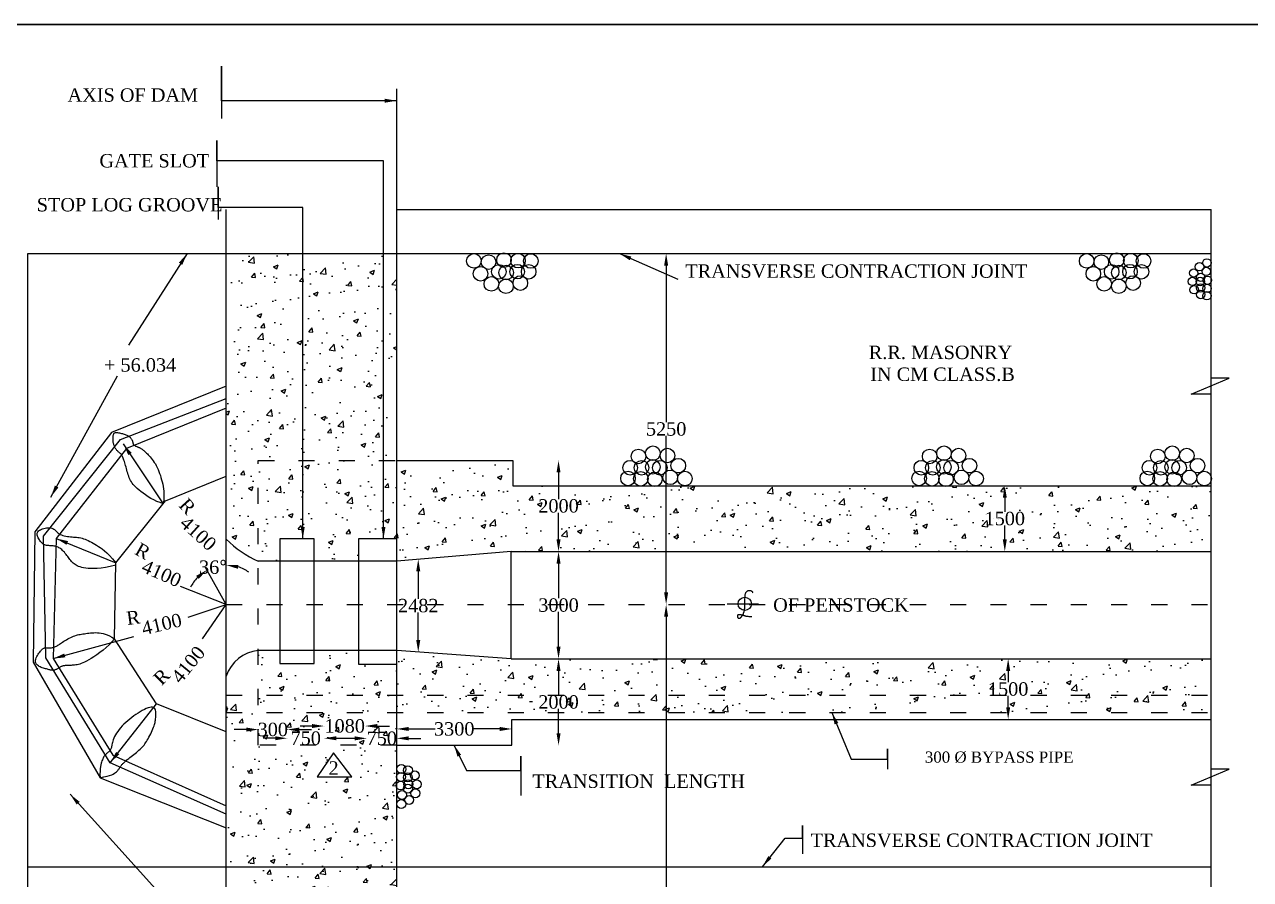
# Model space of a CAD drawing. Header units: millimetres. Extents: x 2996 to 98986, y 1917 to 60648.
# Drawn here: x 51463 to 78895, y 41521 to 60648 of the extents above; entities that cross this region are included whole.
import ezdxf

# ---------------------------------------------------------------- set-up
doc = ezdxf.new("R2010")
doc.units = ezdxf.units.MM
doc.header["$MEASUREMENT"] = 0
doc.linetypes.add('ACAD_ISO03W100', pattern=[30, 12, -18])
for name, color, linetype in [('DIM', 5, 'Continuous'), ('DO LINE', 3, 'Continuous'), ('DWG.LINE', 10, 'Continuous'), ('HATCH', 2, 'Continuous'), ('TEXT', 7, 'Continuous')]:
    doc.layers.add(name, color=color, linetype=linetype)
doc.layers.add('TITLE', color=7, linetype='Continuous', lineweight=30)
doc.styles.get("Standard").update_dxf_attribs({"font": 'times.ttf', "height": 300})
doc.dimstyles.get("Standard").update_dxf_attribs({"dimtxt": 280, "dimasz": 270, "dimexe": 0.18, "dimexo": 0.0625, "dimgap": 0.09, "dimtad": 0, "dimtih": 1, "dimtoh": 1, "dimdec": 0, "dimzin": 0, "dimdsep": 46, "dimtxsty": 'Standard', "dimcen": 300, "dimclrd": 5, "dimclre": 5, "dimclrt": 4, "dimadec": 0, "dimazin": 0, "dimtfac": 1, "dimtdec": 0, "dimtofl": 0, "dimtmove": 0, "dimatfit": 3, "dimfxl": 0, "dimtolj": 1, "dimtzin": 0, "dimarcsym": 0})
pattern_1 = [(50, (0, 0), (1075.89, -94.128), [112.5, -1237.5]), (355, (0, 0), (-208.127, 1128.288), [90, -990]), (100.4514, (89.7, -7.8), (867.764, 1034.159), [95.61, -1051.713]), (46.1842, (0, 300), (1600.862, -248.279), [168.75, -1856.25]), (96.6356, (133.4, 279.3), (1401.994, 1461.177), [143.415, -1577.57]), (351.1842, (0, 300), (1401.993, 1461.178), [135, -1485]), (21, (150, 225), (895.3606, -603.928), [112.5, -1237.5]), (326, (150, 225), (364.973, 1087.725), [90, -990]), (71.4514, (224.6, 174.7), (1260.334, 483.796), [95.61, -1051.713]), (37.5, (0, 0), (18.2398, 499.3408), [0, -978, 0, -1005, 0, -993.75]), (7.5, (0, 0), (394.6043, 591.6176), [0, -573, 0, -955.5, 0, -378.75]), (327.5, (-334.5, 0), (800.7337, -33.8323), [0, -375, 0, -1170, 0, -1552.5]), (317.5, (-484.5, 0), (874.779, 150.1575), [0, -487.5, 0, -777, 0, -1102.5])]

# ---------------------------------------------------------------- blocks, each defined once
blk = doc.blocks.new('*D4')
at = {"layer": 'Defpoints', "color": 0, "ltscale": 0.2}
for p in [(55975, 56507), (55975, 24036), (55670, 23323), (55444, 23270), (55975, 16066)]:
    blk.add_point(p, dxfattribs=at)
at = {"layer": 'DIM', "color": 5, "lineweight": -2, "ltscale": 0.2}
for start, end in [(195.1707, 215.2346), (290.0639, 310.1279)]:
    blk.add_arc((55975, 24036), 775, start, end, dxfattribs=at)
at = {"layer": 'DIM', "color": 5, "ltscale": 0.2}
for points in [[(55374, 23621), (55310, 23557), (55534, 23399)], [(56249, 23264), (56233, 23352), (55975, 23261)]]:
    blk.add_solid(points, dxfattribs=at)
at = {"layer": 'DIM', "color": 4, "ltscale": 0.2, "insert": (55819, 23277), "char_height": 300, "attachment_point": 5}
blk.add_mtext('\\A1;36{\\fBaskerville Old Face|b0|i0|c0|p18;\\H1.083x;°}', dxfattribs=at)
blk = doc.blocks.new('*D18')
at = {"layer": 'Defpoints', "color": 0, "ltscale": 0.2}
for p in [(65820, 47671), (65820, 47671), (65820, 35784)]:
    blk.add_point(p, dxfattribs=at)
at = {"layer": 'DIM', "color": 5, "lineweight": -2, "ltscale": 0.2}
for p, q in [((65820, 47671), (65819, 47671)), ((65820, 47401), (65820, 40435)), ((65820, 36054), (65820, 40129)), ((65820, 35784), (65819, 35784))]:
    blk.add_line(p, q, dxfattribs=at)
at = {"layer": 'DIM', "color": 5, "ltscale": 0.2}
for points in [[(65775, 47401), (65865, 47401), (65820, 47671)], [(65775, 36054), (65865, 36054), (65820, 35784)]]:
    blk.add_solid(points, dxfattribs=at)
at = {"layer": 'DIM', "color": 4, "ltscale": 0.2, "insert": (65820, 40282), "char_height": 300, "attachment_point": 5}
blk.add_mtext('\\A1;12000', dxfattribs=at)
blk = doc.blocks.new('*D19')
at = {"layer": 'Defpoints', "color": 0, "ltscale": 0.2}
for p in [(65820, 55523), (65820, 55523), (65820, 47671)]:
    blk.add_point(p, dxfattribs=at)
at = {"layer": 'DIM', "color": 5, "lineweight": -2, "ltscale": 0.2}
for p, q in [((65820, 55523), (65819, 55523)), ((65820, 55253), (65820, 51750)), ((65820, 47941), (65820, 51444)), ((65820, 47671), (65819, 47671))]:
    blk.add_line(p, q, dxfattribs=at)
at = {"layer": 'DIM', "color": 5, "ltscale": 0.2}
for points in [[(65775, 55253), (65865, 55253), (65820, 55523)], [(65775, 47941), (65865, 47941), (65820, 47671)]]:
    blk.add_solid(points, dxfattribs=at)
at = {"layer": 'DIM', "color": 4, "ltscale": 0.2, "insert": (65820, 51597), "char_height": 300, "attachment_point": 5}
blk.add_mtext('\\A1;5250', dxfattribs=at)
blk = doc.blocks.new('*D20')
at = {"layer": 'Defpoints', "color": 0, "ltscale": 0.2}
for p in [(55975, 56507), (55975, 35784), (55444, 35018), (55668, 35066), (55975, 16066)]:
    blk.add_point(p, dxfattribs=at)
at = {"layer": 'DIM', "color": 5, "lineweight": -2, "ltscale": 0.2}
for start, end in [(195.4978, 215.3982), (289.9004, 309.8008)]:
    blk.add_arc((55975, 35784), 781, start, end, dxfattribs=at)
at = {"layer": 'DIM', "color": 5, "ltscale": 0.2}
for points in [[(55370, 35364), (55306, 35300), (55530, 35142)], [(56249, 35005), (56233, 35094), (55975, 35003)]]:
    blk.add_solid(points, dxfattribs=at)
at = {"layer": 'DIM', "color": 4, "ltscale": 0.2, "insert": (55818, 35019), "char_height": 300, "attachment_point": 5}
blk.add_mtext('\\A1;36{\\fBaskerville Old Face|b0|i0|c0|p18;\\H1.083x;°}', dxfattribs=at)
blk = doc.blocks.new('*D21')
at = {"layer": 'Defpoints', "color": 0, "ltscale": 0.2}
for p in [(55975, 56507), (55513, 24867), (55659, 24934), (55975, 24036), (55975, 16066)]:
    blk.add_point(p, dxfattribs=at)
at = {"layer": 'DIM', "color": 5, "lineweight": -2, "ltscale": 0.2}
blk.add_line((55513, 24867), (55512, 24868), dxfattribs=at)
for start, end in [(135.3723, 151.6764), (57.3918, 73.6959)]:
    blk.add_arc((55975, 24036), 952, start, end, dxfattribs=at)
at = {"layer": 'DIM', "color": 5, "ltscale": 0.2}
for points in [[(56236, 24905), (56248, 24994), (55975, 24988)], [(55270, 24741), (55325, 24669), (55512, 24868)]]:
    blk.add_solid(points, dxfattribs=at)
at = {"layer": 'DIM', "color": 4, "ltscale": 0.2, "insert": (55799, 24972), "char_height": 300, "attachment_point": 5}
blk.add_mtext('\\A1;36{\\fBaskerville Old Face|b0|i0|c0|p18;\\H1.083x;°}', dxfattribs=at)
blk = doc.blocks.new('*D22')
at = {"layer": 'Defpoints', "color": 0, "ltscale": 0.2}
for p in [(55975, 56507), (55513, 36615), (55821, 36687), (55975, 35784), (55975, 16066)]:
    blk.add_point(p, dxfattribs=at)
at = {"layer": 'DIM', "color": 5, "lineweight": -2, "ltscale": 0.2}
for start, end in [(56.1031, 73.0515), (136.0167, 152.9652)]:
    blk.add_arc((55975, 35784), 916, start, end, dxfattribs=at)
at = {"layer": 'DIM', "color": 5, "ltscale": 0.2}
for points in [[(55288, 36456), (55343, 36385), (55530, 36585)], [(56235, 36616), (56249, 36705), (55975, 36700)]]:
    blk.add_solid(points, dxfattribs=at)
at = {"layer": 'DIM', "color": 4, "ltscale": 0.2, "insert": (55720, 36664), "char_height": 300, "attachment_point": 5}
blk.add_mtext('\\A1;36{\\fBaskerville Old Face|b0|i0|c0|p18;\\H1.083x;°}', dxfattribs=at)
blk = doc.blocks.new('*D34')
at = {"layer": 'Defpoints', "color": 0, "ltscale": 0.2}
for p in [(73473, 46458), (73473, 45101), (73473, 45101)]:
    blk.add_point(p, dxfattribs=at)
at = {"layer": 'DIM', "color": 5, "lineweight": -2, "ltscale": 0.2}
for p, q in [((73473, 46458), (73473, 46458)), ((73473, 46188), (73473, 45932)), ((73473, 45371), (73473, 45627)), ((73473, 45101), (73473, 45101))]:
    blk.add_line(p, q, dxfattribs=at)
at = {"layer": 'DIM', "color": 5, "ltscale": 0.2}
for points in [[(73428, 46188), (73518, 46188), (73473, 46458)], [(73428, 45371), (73518, 45371), (73473, 45101)]]:
    blk.add_solid(points, dxfattribs=at)
at = {"layer": 'DIM', "color": 4, "ltscale": 0.2, "insert": (73473, 45780), "char_height": 300, "attachment_point": 5}
blk.add_mtext('\\A1;1500', dxfattribs=at)
blk = doc.blocks.new('*D35')
at = {"layer": 'Defpoints', "color": 0, "ltscale": 0.2}
for p in [(63412, 46458), (63412, 46458), (63412, 44522)]:
    blk.add_point(p, dxfattribs=at)
at = {"layer": 'DIM', "color": 5, "lineweight": -2, "ltscale": 0.2}
for p, q in [((63412, 46458), (63412, 46458)), ((63412, 46188), (63412, 45643)), ((63412, 44792), (63412, 45338)), ((63412, 44522), (63412, 44522))]:
    blk.add_line(p, q, dxfattribs=at)
at = {"layer": 'DIM', "color": 5, "ltscale": 0.2}
for points in [[(63367, 46188), (63457, 46188), (63412, 46458)], [(63367, 44792), (63457, 44792), (63412, 44522)]]:
    blk.add_solid(points, dxfattribs=at)
at = {"layer": 'DIM', "color": 4, "ltscale": 0.2, "insert": (63412, 45490), "char_height": 300, "attachment_point": 5}
blk.add_mtext('\\A1;2000', dxfattribs=at)
blk = doc.blocks.new('*D36')
at = {"layer": 'Defpoints', "color": 0, "ltscale": 0.2}
for p in [(63412, 48858), (63412, 48858), (63412, 46458)]:
    blk.add_point(p, dxfattribs=at)
at = {"layer": 'DIM', "color": 5, "lineweight": -2, "ltscale": 0.2}
for p, q in [((63412, 48858), (63412, 48858)), ((63412, 48588), (63412, 47811)), ((63412, 46728), (63412, 47505)), ((63412, 46458), (63412, 46458))]:
    blk.add_line(p, q, dxfattribs=at)
at = {"layer": 'DIM', "color": 5, "ltscale": 0.2}
for points in [[(63367, 48588), (63457, 48588), (63412, 48858)], [(63367, 46728), (63457, 46728), (63412, 46458)]]:
    blk.add_solid(points, dxfattribs=at)
at = {"layer": 'DIM', "color": 4, "ltscale": 0.2, "insert": (63412, 47658), "char_height": 300, "attachment_point": 5}
blk.add_mtext('\\A1;3000', dxfattribs=at)
blk = doc.blocks.new('*D37')
at = {"layer": 'Defpoints', "color": 0, "ltscale": 0.2}
for p in [(63412, 50896), (63412, 50896), (63412, 48858)]:
    blk.add_point(p, dxfattribs=at)
at = {"layer": 'DIM', "color": 5, "lineweight": -2, "ltscale": 0.2}
for p, q in [((63412, 50896), (63412, 50896)), ((63412, 50626), (63412, 50029)), ((63412, 49128), (63412, 49724)), ((63412, 48858), (63412, 48858))]:
    blk.add_line(p, q, dxfattribs=at)
at = {"layer": 'DIM', "color": 5, "ltscale": 0.2}
for points in [[(63367, 50626), (63457, 50626), (63412, 50896)], [(63367, 49128), (63457, 49128), (63412, 48858)]]:
    blk.add_solid(points, dxfattribs=at)
at = {"layer": 'DIM', "color": 4, "ltscale": 0.2, "insert": (63412, 49877), "char_height": 300, "attachment_point": 5}
blk.add_mtext('\\A1;2000', dxfattribs=at)
blk = doc.blocks.new('*D38')
at = {"layer": 'Defpoints', "color": 0, "ltscale": 0.2}
for p in [(56693, 44884), (57342, 44884), (57342, 44875)]:
    blk.add_point(p, dxfattribs=at)
at = {"layer": 'DIM', "color": 5, "lineweight": -2, "ltscale": 0.2}
for p, q in [((56423, 44875), (56153, 44875)), ((56693, 44880), (56693, 44875)), ((57342, 44880), (57342, 44875)), ((57612, 44875), (57882, 44875))]:
    blk.add_line(p, q, dxfattribs=at)
at = {"layer": 'DIM', "color": 5, "ltscale": 0.2}
for points in [[(56423, 44920), (56423, 44830), (56693, 44875)], [(57612, 44920), (57612, 44830), (57342, 44875)]]:
    blk.add_solid(points, dxfattribs=at)
at = {"layer": 'DIM', "color": 4, "ltscale": 0.2, "insert": (57018, 44875), "char_height": 300, "attachment_point": 5}
blk.add_mtext('\\A1;300', dxfattribs=at)
blk = doc.blocks.new('*D39')
at = {"layer": 'Defpoints', "color": 0, "ltscale": 0.2}
for p in [(57342, 44875), (58168, 44875), (58168, 44680)]:
    blk.add_point(p, dxfattribs=at)
at = {"layer": 'DIM', "color": 5, "lineweight": -2, "ltscale": 0.2}
for p, q in [((57072, 44680), (56802, 44680)), ((57342, 44685), (57342, 44680)), ((58168, 44685), (58168, 44680)), ((58438, 44680), (58708, 44680))]:
    blk.add_line(p, q, dxfattribs=at)
at = {"layer": 'DIM', "color": 5, "ltscale": 0.2}
for points in [[(57072, 44725), (57072, 44635), (57342, 44680)], [(58438, 44725), (58438, 44635), (58168, 44680)]]:
    blk.add_solid(points, dxfattribs=at)
at = {"layer": 'DIM', "color": 4, "ltscale": 0.2, "insert": (57755, 44680), "char_height": 300, "attachment_point": 5}
blk.add_mtext('\\A1;750', dxfattribs=at)
blk = doc.blocks.new('*D40')
at = {"layer": 'Defpoints', "color": 0, "ltscale": 0.2}
for p in [(59086, 44954), (58168, 44680), (59086, 44680)]:
    blk.add_point(p, dxfattribs=at)
at = {"layer": 'DIM', "color": 5, "lineweight": -2, "ltscale": 0.2}
for p, q in [((57898, 44954), (57628, 44954)), ((58168, 44949), (58168, 44954)), ((59086, 44949), (59086, 44954)), ((59356, 44954), (59626, 44954))]:
    blk.add_line(p, q, dxfattribs=at)
at = {"layer": 'DIM', "color": 5, "ltscale": 0.2}
for points in [[(57898, 44999), (57898, 44909), (58168, 44954)], [(59356, 44999), (59356, 44909), (59086, 44954)]]:
    blk.add_solid(points, dxfattribs=at)
at = {"layer": 'DIM', "color": 4, "ltscale": 0.2, "insert": (58627, 44954), "char_height": 300, "attachment_point": 5}
blk.add_mtext('\\A1;1080', dxfattribs=at)
blk = doc.blocks.new('*D41')
at = {"layer": 'Defpoints', "color": 0, "ltscale": 0.2}
for p in [(59122, 44522), (59791, 44678), (59791, 44522)]:
    blk.add_point(p, dxfattribs=at)
at = {"layer": 'DIM', "color": 5, "lineweight": -2, "ltscale": 0.2}
for p, q in [((58852, 44678), (58582, 44678)), ((59122, 44673), (59122, 44678)), ((59791, 44673), (59791, 44678)), ((60061, 44678), (60331, 44678))]:
    blk.add_line(p, q, dxfattribs=at)
at = {"layer": 'DIM', "color": 5, "ltscale": 0.2}
for points in [[(58852, 44723), (58852, 44633), (59122, 44678)], [(60061, 44723), (60061, 44633), (59791, 44678)]]:
    blk.add_solid(points, dxfattribs=at)
at = {"layer": 'DIM', "color": 4, "ltscale": 0.2, "insert": (59457, 44678), "char_height": 300, "attachment_point": 5}
blk.add_mtext('\\A1;750', dxfattribs=at)
blk = doc.blocks.new('*D42')
at = {"layer": 'Defpoints', "color": 0, "ltscale": 0.2}
for p in [(62365, 44888), (59791, 44678), (62365, 44678)]:
    blk.add_point(p, dxfattribs=at)
at = {"layer": 'DIM', "color": 5, "lineweight": -2, "ltscale": 0.2}
for p, q in [((59791, 44883), (59791, 44888)), ((60061, 44888), (60652, 44888)), ((62095, 44888), (61505, 44888)), ((62365, 44883), (62365, 44888))]:
    blk.add_line(p, q, dxfattribs=at)
at = {"layer": 'DIM', "color": 5, "ltscale": 0.2}
for points in [[(60061, 44933), (60061, 44843), (59791, 44888)], [(62095, 44933), (62095, 44843), (62365, 44888)]]:
    blk.add_solid(points, dxfattribs=at)
at = {"layer": 'DIM', "color": 4, "ltscale": 0.2, "insert": (61078, 44888), "char_height": 300, "attachment_point": 5}
blk.add_mtext('\\A1;3300', dxfattribs=at)
blk = doc.blocks.new('*D43')
at = {"layer": 'Defpoints', "color": 0, "ltscale": 0.2}
for p in [(60271, 48684), (60273, 48684), (60267, 46609)]:
    blk.add_point(p, dxfattribs=at)
at = {"layer": 'DIM', "color": 5, "lineweight": -2, "ltscale": 0.2}
for p, q in [((60271, 48684), (60273, 48684)), ((60273, 48414), (60273, 47799)), ((60273, 46879), (60273, 47494)), ((60268, 46609), (60273, 46609))]:
    blk.add_line(p, q, dxfattribs=at)
at = {"layer": 'DIM', "color": 5, "ltscale": 0.2}
for points in [[(60228, 48414), (60318, 48414), (60273, 48684)], [(60228, 46879), (60318, 46879), (60273, 46609)]]:
    blk.add_solid(points, dxfattribs=at)
at = {"layer": 'DIM', "color": 4, "ltscale": 0.2, "insert": (60273, 47646), "char_height": 300, "attachment_point": 5}
blk.add_mtext('\\A1;2482', dxfattribs=at)
blk = doc.blocks.new('*D44')
at = {"layer": 'Defpoints', "color": 0, "ltscale": 0.2}
for p in [(73333, 50329), (73333, 48858), (73398, 48858)]:
    blk.add_point(p, dxfattribs=at)
at = {"layer": 'DIM', "color": 5, "lineweight": -2, "ltscale": 0.2}
for p, q in [((73393, 50329), (73398, 50329)), ((73398, 50059), (73398, 49746)), ((73398, 49128), (73398, 49441)), ((73393, 48858), (73398, 48858))]:
    blk.add_line(p, q, dxfattribs=at)
at = {"layer": 'DIM', "color": 5, "ltscale": 0.2}
for points in [[(73353, 50059), (73443, 50059), (73398, 50329)], [(73353, 49128), (73443, 49128), (73398, 48858)]]:
    blk.add_solid(points, dxfattribs=at)
at = {"layer": 'DIM', "color": 4, "ltscale": 0.2, "insert": (73398, 49594), "char_height": 300, "attachment_point": 5}
blk.add_mtext('\\A1;1500', dxfattribs=at)
blk = doc.blocks.new('*D45')
at = {"layer": 'Defpoints', "color": 0, "ltscale": 0.2}
for p in [(55975, 56507), (55513, 48502), (55826, 48544), (55975, 47671), (55975, 16066)]:
    blk.add_point(p, dxfattribs=at)
at = {"layer": 'DIM', "color": 5, "lineweight": -2, "ltscale": 0.2}
for start, end in [(54.9022, 72.4511), (136.6171, 154.1661)]:
    blk.add_arc((55975, 47671), 885, start, end, dxfattribs=at)
at = {"layer": 'DIM', "color": 5, "ltscale": 0.2}
for points in [[(56235, 48471), (56249, 48559), (55975, 48556)], [(55304, 48315), (55359, 48244), (55545, 48445)]]:
    blk.add_solid(points, dxfattribs=at)
at = {"layer": 'DIM', "color": 4, "ltscale": 0.2, "insert": (55681, 48506), "char_height": 300, "attachment_point": 5}
blk.add_mtext('\\A1;36{\\fBaskerville Old Face|b0|i0|c0|p18;\\H1.083x;°}', dxfattribs=at)

msp = doc.modelspace()

# ---------------------------------------------------------------- hatches: boundary and pattern name
at = {"layer": 'HATCH', "ltscale": 0.2}
h = msp.add_hatch(dxfattribs=at)
h.set_pattern_fill('AR-CONC', color=256, scale=150, style=0)
h.set_pattern_definition(pattern_1)
h.paths.add_polyline_path([(59791.4, 50895.5), (56692.8, 50895.5), (56692.8, 48644.1), (57173, 48644.1), (57173, 49138.3), (57946.4, 49138.3), (57946.4, 48644.1), (58936.9, 48644.1), (58936.9, 49138.3), (59791.4, 49138.3)])
h.paths.add_polyline_path([(56692.8, 50895.5), (59791.4, 50895.5), (59791.4, 55523), (55974.8, 55523), (55974.8, 49135.2, 0.0971949), (56692.8, 48644.1)])
h.paths.add_polyline_path([(78013.9, 50329), (77888.2, 50329, -0.0836213), (77834, 50329), (77264.3, 50329, -0.250848), (77110.3, 50329), (76923.5, 50329, -0.158114), (76822.8, 50329), (72782.6, 50329, -0.0836213), (72728.4, 50329), (72158.7, 50329, -0.250848), (72004.7, 50329), (71817.9, 50329, -0.158114), (71717.2, 50329), (66267.7, 50329, -0.0836213), (66213.5, 50329), (65643.9, 50329, -0.250848), (65489.8, 50329), (65303, 50329, -0.158114), (65202.3, 50329), (62389.4, 50329), (62389.4, 50895.5), (59791.4, 50895.5), (59791.4, 49138.3), (59791.4, 48644.1), (62355.5, 48858), (78013.9, 48858)])
h.paths.add_polyline_path([(62906.7, 50104.4), (63917.3, 50104.4), (63917.3, 49649.2), (62906.7, 49649.2)], flags=24)
h.paths.add_polyline_path([(72913.4, 49821.1), (73881.6, 49821.1), (73881.6, 49365.9), (72913.4, 49365.9)], flags=24)
h = msp.add_hatch(dxfattribs=at)
h.set_pattern_fill('AR-CONC', color=256, scale=150, style=0)
h.set_pattern_definition(pattern_1)
h.paths.add_polyline_path([(59791.4, 46341.3), (58936.9, 46341.3), (58936.9, 46642.7), (57946.4, 46642.7), (57946.4, 46356.2), (57173, 46356.2), (57173, 46642.7), (56692.8, 46642.7), (56692.8, 45643.1), (59791.4, 45643.1)])
h.paths.add_polyline_path([(59791.4, 45643.1), (56692.8, 45643.1), (56692.8, 45254.4), (59791.4, 45254.4)])
h.paths.add_polyline_path([(59791.4, 45254.4), (56692.8, 45254.4), (56692.8, 44522.5), (59791.4, 44522.5)], flags=17)
h.paths.add_polyline_path([(59791.4, 43578.3, -0.1158309), (59781, 43622.9, -0.1158309), (59791.4, 43667.6), (59791.4, 43789.7, -0.0663328), (59788, 43816, -0.0663328), (59791.4, 43842.2), (59791.4, 44522.5), (56692.8, 44522.5), (56692.8, 45254.4), (55974.8, 45254.4), (55974.8, 41805.2), (59791.4, 41805.2)])
h.paths.add_polyline_path([(58013.5, 43818.1), (58377.8, 44351.6), (58783.2, 43818.1)], flags=16)
h.paths.add_polyline_path([(56692.8, 45643.1), (55974.8, 45643.1), (55974.8, 45254.4), (56692.8, 45254.4)])
h.paths.add_polyline_path([(78013.9, 46458.3), (62355.5, 46458.3), (59791.4, 46642.7), (59791.4, 45643.1), (78013.9, 45643.1)])
h.paths.add_polyline_path([(78013.9, 45643.1), (59791.4, 45643.1), (59791.4, 45254.4), (78013.9, 45254.4)])
h.paths.add_polyline_path([(72988.7, 46007.3), (73957, 46007.3), (73957, 45552.1), (72988.7, 45552.1)], flags=9)
h.paths.add_polyline_path([(62906.9, 45718), (63917.5, 45718), (63917.5, 45262.8), (62906.9, 45262.8)], flags=9)
h = msp.add_hatch(dxfattribs=at)
h.set_pattern_fill('AR-CONC', color=256, scale=150, style=0)
h.set_pattern_definition(pattern_1)
h.paths.add_polyline_path([(56692.8, 32635.3), (56692.8, 34755.6, 0.298895), (55974.8, 34180.2), (55974.8, 29869.6), (59791.4, 29869.6), (59791.4, 32635.3)])
h.paths.add_polyline_path([(59791.4, 32635.3), (59791.4, 34454.2), (58936.9, 34454.2), (58936.9, 34755.6), (57946.4, 34755.6), (57946.4, 34469.1), (57173, 34469.1), (57173, 34755.6), (56692.8, 34755.6), (56692.8, 32635.3)], flags=17)
h.paths.add_polyline_path([(58783.2, 32748.2), (58013.5, 32748.2), (58377.8, 33281.7)], flags=16)
h.paths.add_polyline_path([(62365.5, 32635.3), (62365.5, 33213.9), (78013.9, 33213.9), (78013.9, 34571.2), (62355.5, 34571.2), (59791.4, 34755.6), (59791.4, 32635.3)])
h.paths.add_polyline_path([(59791.4, 39008.4), (59791.4, 41805.2), (55974.8, 41805.2), (55974.8, 38002.3), (56692.8, 38002.3), (56692.8, 39008.4)])
h.paths.add_polyline_path([(56692.8, 39008.4), (56692.8, 38002.3), (59791.4, 38002.3), (59791.4, 39008.4)], flags=17)
h.paths.add_polyline_path([(59791.4, 37613.6), (59791.4, 36757), (62355.5, 36970.9), (78013.9, 36970.9), (78013.9, 37613.6)])
h.paths.add_polyline_path([(78013.9, 38002.3), (78013.9, 38441.9), (62389.4, 38441.9), (62389.4, 39008.4), (59791.4, 39008.4), (59791.4, 38002.3)])
h.paths.add_polyline_path([(59791.4, 38002.3), (59791.4, 37613.6), (78013.9, 37613.6), (78013.9, 38002.3)])
h.paths.add_polyline_path([(58190.8, 32719.7), (58562, 32719.7), (58562, 33168.7), (58190.8, 33168.7)], flags=24)
h.paths.add_polyline_path([(68316.9, 37934), (69285.2, 37934), (69285.2, 37478.8), (68316.9, 37478.8)], flags=9)
h.paths.add_polyline_path([(62919.3, 38217.3), (63929.9, 38217.3), (63929.9, 37762.1), (62919.3, 37762.1)], flags=9)

# ---------------------------------------------------------------- linework, layer by layer
at = {"layer": 'DIM', "ltscale": 0.2}
for points in [[(55868.3, 58943.3), (55868.3, 59715.8), (55868.3, 58542.2)], [(55765.5, 57599), (55765.5, 58053.4), (55765.5, 57018.1)], [(57688.8, 56556.4), (55793.6, 56556.4), (55793.6, 57018.1), (55793.6, 56288.4)], [(70774.9, 44214), (70774.9, 44443), (70774.9, 43985.1)], [(62566.7, 43960.9), (62566.7, 44277.7)], [(62566.7, 44277.7), (62566.7, 43401.2)], [(68873.7, 42446.4), (68873.7, 42727.5), (68873.7, 42092.3)]]:
    msp.add_lwpolyline(points, dxfattribs=at)
at = {"layer": 'DO LINE', "linetype": 'ACAD_ISO03W100', "ltscale": 30}
for points in [[(59791.4, 44522.5), (56692.8, 44522.5), (56692.8, 50895.5), (59791.4, 50895.5)], [(55974.8, 47671.2), (78013.9, 47671.2)], [(55974.8, 45643.1), (78013.9, 45643.1)], [(55974.8, 45254.4), (78013.9, 45254.4)]]:
    msp.add_lwpolyline(points, dxfattribs=at)
at = {"layer": 'DWG.LINE', "ltscale": 0.2}
for p, q in [((55974.8, 16065.8), (55974.8, 56506.7)), ((51539.2, 16065.8), (51539.2, 55523)), ((51539.2, 55523), (78013.9, 55523))]:
    msp.add_line(p, q, dxfattribs=at)
for points in [[(59791.4, 56506.7), (59791.4, 59210.7)], [(59791.4, 16065.8), (59791.4, 56506.7), (78013.9, 56506.7)], [(78013.9, 55523), (78013.9, 56506.7)], [(51539.2, 16065.8), (78013.9, 16065.8), (78013.9, 55523)], [(78013.9, 52377.2), (77570.4, 52377.2), (78421.3, 52736.4), (78013.9, 52736.4)], [(55974.8, 52556.4), (53407, 51517.6), (51693.5, 49296.9), (51652.4, 46379.1), (53151.8, 43798), (55974.8, 42677.4)], [(55974.8, 42980.4), (53381.6, 44133.7), (51939.7, 46477.7), (51890.6, 49198), (53611.1, 51361.5), (55974.8, 52278.3)], [(55974.8, 52065.1), (53743.8, 51165.4), (52169.9, 49150.5), (52103.7, 46462.1), (53438.8, 44299), (55974.8, 43170.2)], [(54567.5, 49928.2), (54495.8, 49950.9), (54425.6, 49978.9), (54357.6, 50011.2), (54292.2, 50046.6), (54230, 50084.1), (54171.7, 50122.5), (54117.8, 50160.6), (54068.9, 50197.5), (54025.3, 50232.1), (53986.8, 50264.7), (53953, 50295.8), (53923.3, 50325.8), (53897.3, 50355.2), (53874.6, 50384.3), (53854.6, 50413.7), (53836.9, 50443.9), (53821.1, 50475.1), (53806.9, 50507.3), (53794.1, 50540.3), (53782.4, 50573.9), (53771.7, 50608), (53761.7, 50642.5), (53752.1, 50677.1), (53742.8, 50711.6), (53733.6, 50745.9), (53724.3, 50779.6), (53715.2, 50812.4), (53706.2, 50843.9), (53697.3, 50873.7), (53688.6, 50901.5), (53680.1, 50926.9), (53671.8, 50949.6), (53663.8, 50969.3), (53656, 50986.2), (53648.3, 51000.7), (53640.6, 51013.2), (53632.8, 51024.1), (53624.8, 51033.6), (53616.5, 51042.2), (53607.9, 51050.2), (53598.8, 51058), (53589.4, 51065.7), (53579.7, 51073.6), (53569.8, 51081.6), (53559.8, 51090.1), (53549.8, 51099.2), (53539.9, 51108.9), (53530.1, 51119.6), (53520.5, 51131.2), (53511.3, 51143.7), (53502.4, 51156.9), (53494.1, 51170.7), (53486.2, 51184.9), (53479, 51199.4), (53472.5, 51214), (53466.8, 51228.6), (53461.9, 51243), (53457.7, 51257.3), (53454.3, 51271.3), (53451.4, 51285.2), (53449.2, 51299), (53447.3, 51312.5), (53445.9, 51326), (53444.8, 51339.2), (53444, 51352.3), (53443.4, 51365.3), (53443.1, 51378.2), (53443, 51390.9), (53443.3, 51403.6), (53443.9, 51416.2), (53444.8, 51428.8), (53446.1, 51441.3), (53447.8, 51453.8), (53450.1, 51466), (53453.4, 51477.6), (53457.8, 51488.3), (53463.8, 51498), (53471.6, 51506.2), (53481.4, 51512.7), (53493.5, 51517.3), (53508.2, 51519.7), (53525.2, 51520.2), (53543.9, 51518.9), (53564.1, 51516.1), (53585.4, 51512.1), (53607.3, 51507.2), (53629.5, 51501.5), (53651.5, 51495.3), (53673, 51488.9), (53693.9, 51482.2), (53714, 51475.2), (53733.2, 51467.8), (53751.4, 51460.1), (53768.5, 51451.8), (53784.5, 51443), (53799.1, 51433.6), (53812.3, 51423.7), (53824.2, 51413.2), (53834.7, 51402.5), (53844, 51391.5), (53852.1, 51380.6), (53859, 51369.8), (53864.9, 51359.4), (53869.8, 51349.4), (53873.7, 51339.9), (53876.7, 51331), (53879.2, 51322.6), (53881.1, 51314.6), (53882.7, 51307), (53884.1, 51299.6), (53885.4, 51292.4), (53886.9, 51285.4), (53888.7, 51278.4), (53890.9, 51271.5), (53893.6, 51264.8), (53897, 51258.2), (53901.2, 51251.7), (53906.3, 51245.5), (53912.4, 51239.6), (53919.8, 51233.9), (53928.4, 51228.4), (53938.1, 51223.2), (53948.8, 51218.2), (53960.2, 51213.3), (53972.1, 51208.4), (53984.3, 51203.4), (53996.7, 51198.4), (54009, 51193.1), (54021.1, 51187.7), (54033, 51181.9), (54044.8, 51175.8), (54056.5, 51169.2), (54068.4, 51162.1), (54080.4, 51154.4), (54092.6, 51146), (54105.1, 51137), (54118.1, 51127.1), (54131.5, 51116.3), (54145.7, 51104.4), (54160.6, 51091.1), (54176.5, 51076.3), (54193.5, 51059.9), (54211.7, 51041.6), (54231.2, 51021.3), (54252.2, 50998.8), (54274.3, 50974.1), (54297.2, 50947.1), (54320.6, 50918), (54344.1, 50886.5), (54367.3, 50852.8), (54389.9, 50816.8), (54411.6, 50778.5), (54432.1, 50737.9), (54451.2, 50695.3), (54469.2, 50651), (54486.1, 50605.3), (54501.8, 50558.4), (54516.5, 50510.7), (54530.2, 50462.5), (54543, 50414.1), (54554.7, 50365.4), (54565.1, 50315.7), (54573.4, 50263.7), (54579.3, 50208.3), (54582.2, 50148.2), (54581.6, 50082.2), (54576.8, 50009.3), (54567.5, 49928.2)], [(59791.4, 50895.5), (62389.4, 50895.5), (62389.4, 50329), (78013.9, 50329)], [(55974.8, 44822.4), (54414.9, 45452.2), (53472.7, 46905.2), (53505.5, 48606.6), (54619.8, 49993.4), (55974.8, 50541.4)], [(53504.5, 48552.9), (53382.8, 48523.3), (53273.8, 48501.7), (53176.4, 48487.3), (53089.8, 48479), (53012.9, 48475.7), (52944.8, 48476.6), (52884.5, 48480.7), (52831.1, 48487), (52783.7, 48494.6), (52741.7, 48503.4), (52704.5, 48513.4), (52671.5, 48524.7), (52642.2, 48537.1), (52616, 48550.8), (52592.5, 48565.7), (52570.9, 48581.8), (52550.9, 48599.1), (52532.1, 48617.6), (52514.3, 48637.1), (52497.1, 48657.5), (52480.3, 48678.8), (52463.7, 48700.8), (52446.9, 48723.4), (52429.7, 48746.5), (52411.9, 48770.1), (52393.4, 48793.7), (52374.5, 48817), (52355.1, 48839.7), (52335.3, 48861.4), (52315.3, 48881.8), (52295, 48900.5), (52274.6, 48917.2), (52254.1, 48931.5), (52233.5, 48943.6), (52212.6, 48953.8), (52191.4, 48962.1), (52169.7, 48968.9), (52147.6, 48974.2), (52124.8, 48978.4), (52101.4, 48981.5), (52077.3, 48983.9), (52052.7, 48985.8), (52027.9, 48987.6), (52003.4, 48989.7), (51979.4, 48992.4), (51956.2, 48996.1), (51934.1, 49001.1), (51913.6, 49007.8), (51894.7, 49016.4), (51877.5, 49026.9), (51861.5, 49039.2), (51846.7, 49053), (51832.8, 49068.4), (51819.6, 49085.1), (51806.8, 49103), (51794.2, 49121.9), (51781.7, 49141.7), (51769.9, 49162.2), (51759.4, 49183.1), (51750.9, 49204.1), (51745, 49224.9), (51742.3, 49245.4), (51743.6, 49265.1), (51749.5, 49283.9), (51760.3, 49301.5), (51775.8, 49317.7), (51795, 49332.6), (51817.4, 49345.9), (51842.2, 49357.7), (51868.7, 49367.8), (51896.2, 49376), (51924, 49382.4), (51951.5, 49386.9), (51978.4, 49389.3), (52004.6, 49389.7), (52029.7, 49388), (52053.7, 49384.2), (52076.4, 49378.3), (52097.5, 49370.1), (52116.9, 49359.8), (52134.6, 49347.3), (52151, 49333), (52167, 49317.6), (52183, 49301.5), (52200, 49285.2), (52218.5, 49269.2), (52239.2, 49254.1), (52262.9, 49240.5), (52290, 49228.6), (52320.1, 49218.5), (52352.5, 49209.9), (52386.7, 49202.8), (52422, 49196.8), (52457.8, 49191.9), (52493.4, 49187.9), (52528.3, 49184.5), (52561.8, 49181.7), (52594.3, 49179), (52626, 49176), (52657.2, 49172.5), (52688.2, 49168), (52719.3, 49162.1), (52750.9, 49154.6), (52783.2, 49144.9), (52816.5, 49132.9), (52850.8, 49118.6), (52886, 49102.3), (52922.2, 49084.2), (52959.3, 49064.5), (52997.3, 49043.4), (53036, 49021.1), (53075.6, 48997.9), (53116, 48973.6), (53158.2, 48946.4), (53203.2, 48914.3), (53252, 48875.1), (53305.6, 48826.9), (53365.1, 48767.5), (53431.3, 48694.7), (53505.5, 48606.6)], [(59791.4, 49138.3), (58936.9, 49138.3), (58936.9, 46341.3), (59791.4, 46341.3)], [(62355.5, 48858), (59791.4, 48644.1)], [(62355.5, 48858), (78013.9, 48858)], [(62355.5, 46458.3), (62355.5, 48858)], [(59791.4, 48644.1), (56692.8, 48644.1)], [(55974.8, 47671.2), (55513.2, 48501.8)], [(55974.8, 47671.2), (54950.6, 48077.9)], [(67739.4, 47399.1), (67707.2, 47399.4), (67680.3, 47400.2), (67658.3, 47401.5), (67640.4, 47403.2), (67625.9, 47405.2), (67614.2, 47407.4), (67604.6, 47409.7), (67596.5, 47412), (67589.2, 47414.2), (67582.6, 47416.3), (67576.4, 47418.3), (67570.5, 47420.2), (67564.8, 47422.1), (67559, 47423.9), (67553.1, 47425.8), (67546.8, 47427.5), (67540.1, 47429.3), (67533, 47431.1), (67525.7, 47432.8), (67518.2, 47434.5), (67510.8, 47436), (67503.6, 47437.4), (67496.7, 47438.7), (67490.3, 47439.8), (67484.4, 47440.7), (67479.1, 47441.4), (67474.4, 47442), (67470.2, 47442.5), (67466.5, 47442.8), (67463.4, 47443.1), (67460.8, 47443.3), (67458.6, 47443.4), (67456.9, 47443.5), (67455.6, 47443.6), (67454.4, 47443.6), (67453.4, 47443.6), (67452.3, 47443.7), (67451, 47443.7), (67449.3, 47443.7), (67447.2, 47443.7), (67444.6, 47443.7), (67441.6, 47443.5), (67438.2, 47443.2), (67434.7, 47442.6), (67431.2, 47441.5), (67427.8, 47439.9), (67424.7, 47437.7), (67422.1, 47434.7), (67420.1, 47431), (67418.5, 47426.5), (67417.5, 47421.6), (67416.9, 47416.3), (67416.6, 47410.9), (67416.7, 47405.5), (67417.1, 47400.2), (67417.6, 47395.3), (67418.4, 47390.8), (67419.3, 47386.9), (67420.5, 47383.3), (67421.9, 47380.2), (67423.5, 47377.5), (67425.3, 47375.1), (67427.5, 47373.1), (67429.9, 47371.4), (67432.6, 47370), (67435.6, 47368.8), (67438.8, 47367.9), (67442.2, 47367.2), (67445.6, 47366.8), (67449.2, 47366.5), (67452.7, 47366.5), (67456.2, 47366.6), (67459.6, 47366.9), (67462.9, 47367.4), (67466.1, 47367.9), (67469, 47368.5), (67471.7, 47369.1), (67474.2, 47369.7), (67476.3, 47370.3), (67478, 47370.8), (67479.4, 47371.2), (67480.6, 47371.6), (67481.7, 47372.2), (67482.8, 47373.1), (67484.1, 47374.3), (67485.8, 47376.1), (67488.1, 47378.6), (67490.9, 47381.9), (67494.6, 47386), (67498.9, 47391), (67503.7, 47396.6), (67508.8, 47402.8), (67514.1, 47409.3), (67519.4, 47416.2), (67524.5, 47423.3), (67529.3, 47430.3), (67533.7, 47437.4), (67537.7, 47444.4), (67541.3, 47451.5), (67544.7, 47458.8), (67547.9, 47466.3), (67551, 47474.1), (67554.2, 47482.4), (67557.3, 47491.2), (67560.6, 47500.6), (67564, 47511), (67567.3, 47522.7), (67570.5, 47536.2), (67573.4, 47551.7), (67576.1, 47569.7), (67578.3, 47590.6), (67580, 47614.7), (67581.2, 47642.1), (67582, 47672.2), (67582.4, 47704), (67582.8, 47736.5), (67583.2, 47768.7), (67583.7, 47799.7), (67584.6, 47828.5), (67586, 47854.2), (67588, 47876), (67590.6, 47894.2), (67593.7, 47909.2), (67597.2, 47921.5), (67601.2, 47931.5), (67605.5, 47939.8), (67610, 47946.6), (67614.7, 47952.6), (67619.6, 47958.1), (67624.6, 47963.2), (67629.7, 47967.9), (67634.9, 47972.1), (67640.2, 47975.8), (67645.4, 47979.1), (67650.7, 47981.9), (67656, 47984.3), (67661.3, 47986.2), (67666.6, 47987.6), (67672, 47988.5), (67677.7, 47988.8), (67683.6, 47988.6), (67689.8, 47987.9), (67696.5, 47986.5), (67703.7, 47984.6), (67711.4, 47982), (67719.4, 47978.6), (67727.4, 47974.2), (67735.2, 47968.6), (67742.5, 47961.6), (67749, 47953), (67754.5, 47942.6), (67758.6, 47930.2)], [(55123.3, 47387.8), (55974.8, 47671.2)], [(55444.1, 46904.8), (55974.8, 47671.2)], [(55444.1, 46904.8), (55974.8, 47671.2)], [(55444.1, 46904.8), (55974.8, 47671.2)], [(67182.6, 47687.4), (67885, 47687.4)], [(53472.7, 46905.2), (53417.2, 46837.1), (53355.3, 46771.8), (53289, 46709.9), (53220.1, 46651.9), (53150.4, 46598), (53081.8, 46548.9), (53016.2, 46504.8), (52955.3, 46466.3), (52900.6, 46433.7), (52851.8, 46406.5), (52808.1, 46384.1), (52768.8, 46366.1), (52733.1, 46351.7), (52700.3, 46340.5), (52669.7, 46331.9), (52640.4, 46325.3), (52612, 46320.2), (52584.3, 46316.4), (52557.5, 46313.6), (52531.6, 46311.7), (52506.8, 46310.4), (52483.1, 46309.5), (52460.7, 46309), (52439.6, 46308.5), (52419.9, 46307.8), (52401.6, 46307), (52384.5, 46305.9), (52368.5, 46304.5), (52353.7, 46302.8), (52339.7, 46300.6), (52326.6, 46298), (52314.2, 46294.8), (52302.5, 46291.1), (52291.3, 46286.7), (52280.4, 46281.9), (52269.7, 46276.5), (52259, 46270.7), (52248.2, 46264.5), (52237.2, 46257.8), (52225.7, 46250.7), (52213.7, 46243.4), (52201.1, 46235.9), (52188.2, 46228.5), (52174.9, 46221.5), (52161.4, 46215.1), (52147.7, 46209.6), (52133.8, 46205.1), (52119.9, 46201.9), (52106.1, 46200.2), (52092, 46199.9), (52077.7, 46200.8), (52062.8, 46202.8), (52047.2, 46205.8), (52030.8, 46209.5), (52013.2, 46213.9), (51994.4, 46218.7), (51974.2, 46223.9), (51952.8, 46229.6), (51930.5, 46235.7), (51907.6, 46242.3), (51884.4, 46249.7), (51861, 46257.7), (51837.9, 46266.6), (51815.2, 46276.3), (51793.3, 46287.1), (51772.7, 46299), (51753.9, 46312.1), (51737.4, 46326.8), (51723.7, 46343), (51713.5, 46360.9), (51707.1, 46380.7), (51705.1, 46402.6), (51707.9, 46426.6), (51714.8, 46452.2), (51725.2, 46478.7), (51738.2, 46505.7), (51753.2, 46532.5), (51769.3, 46558.4), (51785.8, 46582.9), (51802, 46605.4), (51817.2, 46625.3), (51831.5, 46642.8), (51845, 46657.8), (51857.9, 46670.5), (51870.4, 46681), (51882.6, 46689.3), (51894.8, 46695.7), (51907.1, 46700.2), (51919.6, 46702.9), (51932.5, 46704.2), (51945.7, 46704.4), (51959.4, 46703.8), (51973.5, 46702.7), (51988.1, 46701.5), (52003.3, 46700.6), (52019.1, 46700.2), (52035.5, 46700.7), (52052.5, 46702), (52069.8, 46704.4), (52087.4, 46707.7), (52105.2, 46712.1), (52123.1, 46717.5), (52140.8, 46724.1), (52158.3, 46731.7), (52175.5, 46740.6), (52192.7, 46750.6), (52210.3, 46761.6), (52228.6, 46773.8), (52247.9, 46787), (52268.6, 46801.3), (52291, 46816.5), (52315.5, 46832.7), (52342.2, 46849.8), (52371, 46867.5), (52401.3, 46885.3), (52432.7, 46902.9), (52464.9, 46920), (52497.3, 46936), (52529.5, 46950.8), (52561.2, 46963.8), (52592.1, 46974.8), (52622.1, 46984), (52651.8, 46991.7), (52681.2, 46998.1), (52710.7, 47003.7), (52740.6, 47008.7), (52771.1, 47013.4), (52802.5, 47018.2), (52835.1, 47023.1), (52868.7, 47028), (52903.5, 47032.7), (52939.3, 47036.7), (52976.2, 47040), (53014.1, 47042), (53052.9, 47042.6), (53092.6, 47041.4), (53133.4, 47038.2), (53175.3, 47032.2), (53218.9, 47023), (53264.4, 47009.8), (53312.2, 46992.1), (53362.6, 46969.2), (53416, 46940.4), (53472.7, 46905.2)], [(59791.4, 46642.7), (56692.8, 46642.7)], [(62355.5, 46458.3), (59791.4, 46642.7)], [(62355.5, 46458.3), (78013.9, 46458.3)], [(53151.8, 43798), (53237.7, 43813.7), (53308.7, 43829.9), (53366.6, 43846.4), (53413, 43863.1), (53449.8, 43879.8), (53478.7, 43896.4), (53501.4, 43912.7), (53519.6, 43928.5), (53534.9, 43943.7), (53547.9, 43958.3), (53559, 43972.3), (53568.6, 43985.8), (53577, 43998.8), (53584.7, 44011.4), (53592.1, 44023.5), (53599.5, 44035.3), (53607.3, 44046.7), (53615.6, 44057.9), (53624.4, 44068.9), (53633.9, 44079.9), (53643.9, 44090.9), (53654.6, 44102.1), (53666, 44113.6), (53678.1, 44125.4), (53691, 44137.6), (53704.9, 44150.5), (53720, 44164.1), (53736.6, 44178.6), (53754.7, 44194.1), (53774.7, 44210.8), (53796.7, 44228.9), (53820.9, 44248.5), (53847.5, 44269.6), (53875.9, 44292.1), (53905.5, 44315.5), (53935.8, 44339.7), (53966, 44364.2), (53995.7, 44388.7), (54024.1, 44413), (54050.7, 44436.6), (54075, 44459.5), (54097.2, 44482), (54117.7, 44504.6), (54137, 44527.7), (54155.4, 44552), (54173.4, 44577.9), (54191.3, 44605.9), (54209.5, 44636.5), (54228.3, 44670), (54247.5, 44705.8), (54266.6, 44743.2), (54285.4, 44781.3), (54303.4, 44819.4), (54320.3, 44856.7), (54335.7, 44892.4), (54349.2, 44925.7), (54360.6, 44956.1), (54370.1, 44984.1), (54377.8, 45010.4), (54384, 45035.8), (54389, 45061.1), (54393, 45087), (54396.2, 45114.3), (54399, 45143.8), (54401.4, 45175.8), (54402.9, 45209.4), (54402.7, 45243.3), (54400.2, 45276), (54394.8, 45306.3), (54385.6, 45332.9), (54372, 45354.3), (54353.4, 45369.3), (54329.2, 45376.9), (54299.9, 45377.5), (54266.1, 45371.7), (54228.4, 45360.3), (54187.5, 45343.9), (54144, 45323.4), (54098.5, 45299.4), (54051.8, 45272.7), (54004.3, 45243.8), (53956.5, 45213), (53908.9, 45180.4), (53861.8, 45146.2), (53815.6, 45110.5), (53770.8, 45073.4), (53727.8, 45035.1), (53686.9, 44995.8), (53648.5, 44955.5), (53612.8, 44914.7), (53579.9, 44873.7), (53550, 44833), (53523.1, 44793), (53499.4, 44754.1), (53479, 44716.6), (53462.1, 44681), (53448.6, 44647.6), (53438.1, 44616.4), (53430.1, 44587.5), (53423.9, 44560.6), (53419.1, 44535.8), (53415, 44513.1), (53411.1, 44492.4), (53406.9, 44473.6), (53401.8, 44456.6), (53395.8, 44441.4), (53389.1, 44427.7), (53381.8, 44415.3), (53373.8, 44404.2), (53365.4, 44394), (53356.5, 44384.7), (53347.2, 44376.1), (53337.8, 44368), (53328.1, 44360.1), (53318.3, 44352.4), (53308.4, 44344.5), (53298.4, 44336.4), (53288.5, 44327.7), (53278.6, 44318.4), (53268.9, 44308.1), (53259.3, 44296.8), (53249.8, 44284.2), (53240.5, 44270.2), (53231.3, 44254.7), (53222.1, 44237.5), (53213.1, 44218.4), (53204.1, 44197.4), (53195.1, 44174.2), (53186.2, 44148.5), (53177.6, 44119.4), (53169.7, 44085.3), (53162.8, 44045.2), (53157.2, 43997.6), (53153.3, 43941.5), (53151.4, 43875.3), (53151.8, 43798)], [(59791.4, 44522.5), (62365.5, 44522.5), (62365.5, 45101), (78013.9, 45101)], [(58013.5, 43818.1), (58783.2, 43818.1), (58377.8, 44351.6), (58013.5, 43818.1)], [(78013.9, 43627.7), (77570.4, 43627.7), (78421.3, 43986.8), (78013.9, 43986.8)], [(51539.2, 41805.2), (78013.9, 41805.2)]]:
    msp.add_lwpolyline(points, dxfattribs=at)
msp.add_lwpolyline([(57946.4, 49138.3), (57173, 49138.3), (57173, 46356.2), (57946.4, 46356.2), (57946.4, 49138.3)], close=True, dxfattribs=at)
msp.add_circle((67578.5, 47687.4), 148.2, dxfattribs=at)
for centre, radius, start, end in [((57585, 50718.8), 2258.5, 224.52338, 246.72907), ((56772.1, 45808.2), 838.3, 95.42859, 161.99316)]:
    msp.add_arc(centre, radius, start, end, dxfattribs=at)
at = {"layer": 'HATCH', "ltscale": 0.2}
for centre, radius in [((61517.7, 55359.8), 163.2), ((61845.8, 55332.9), 163.2), ((62191.5, 55376.9), 163.2), ((62505.7, 55365.5), 163.2), ((62792, 55357.5), 163.2), ((75229.4, 55359.8), 163.2), ((75557.5, 55332.9), 163.2), ((75903.3, 55376.9), 163.2), ((76217.5, 55365.5), 163.2), ((76503.7, 55357.5), 163.2), ((61666.9, 55071), 163.2), ((62077.2, 55117.1), 163.2), ((62238, 55098.6), 163.2), ((62487.5, 55118.4), 163.2), ((62743.8, 55117), 163.2), ((75378.6, 55071), 163.2), ((75788.9, 55117.1), 163.2), ((75949.7, 55098.6), 163.2), ((76199.2, 55118.4), 163.2), ((76455.5, 55117), 163.2), ((77624, 55088.5), 94), ((77754.7, 55228.2), 94), ((77905.6, 55125.1), 94), ((77921.2, 55314.2), 94), ((61909.4, 54844.1), 163.2), ((62235.4, 54792.3), 163.2), ((62557.4, 54864), 163.2), ((75621.1, 54844.1), 163.2), ((75947.1, 54792.3), 163.2), ((76269.1, 54864), 163.2), ((77594.2, 54900.6), 94), ((77770.6, 54899.1), 94), ((77781.3, 54991.7), 94), ((77931, 54925.9), 94), ((77635.4, 54715), 94), ((77781.2, 54607.6), 94), ((77782, 54755.3), 94), ((77919.8, 54579.9), 94), ((77924.4, 54744.8), 94), ((65200.9, 50985.7), 163.2), ((65523, 51057.4), 163.2), ((65849, 51005.7), 163.2), ((71715.8, 50985.7), 163.2), ((72037.9, 51057.4), 163.2), ((72363.9, 51005.7), 163.2), ((76821.4, 50985.7), 163.2), ((77143.5, 51057.4), 163.2), ((77469.5, 51005.7), 163.2), ((65014.6, 50732.7), 163.2), ((65270.8, 50731.4), 163.2), ((65520.3, 50751.1), 163.2), ((65681.1, 50732.6), 163.2), ((66091.5, 50778.8), 163.2), ((71529.5, 50732.7), 163.2), ((71785.7, 50731.4), 163.2), ((72035.2, 50751.1), 163.2), ((72196, 50732.6), 163.2), ((72606.4, 50778.8), 163.2), ((76635.1, 50732.7), 163.2), ((76891.3, 50731.4), 163.2), ((77140.8, 50751.1), 163.2), ((77301.6, 50732.6), 163.2), ((77712, 50778.8), 163.2), ((64966.4, 50492.2), 163.2), ((65252.6, 50484.2), 163.2), ((65566.8, 50472.9), 163.2), ((65912.6, 50516.9), 163.2), ((66240.6, 50489.9), 163.2), ((71481.3, 50492.2), 163.2), ((71767.5, 50484.2), 163.2), ((72081.7, 50472.9), 163.2), ((72427.5, 50516.9), 163.2), ((72755.5, 50489.9), 163.2), ((76586.9, 50492.2), 163.2), ((76873.1, 50484.2), 163.2), ((77187.3, 50472.9), 163.2), ((77533.1, 50516.9), 163.2), ((77861.1, 50489.9), 163.2), ((59888.2, 43816), 100.3), ((59893.1, 43991.9), 100.3), ((60040, 43804.8), 100.3), ((60040.9, 43962.2), 100.3), ((60196.3, 43847.7), 100.3), ((59881.2, 43622.9), 100.3), ((60040.8, 43552.7), 100.3), ((60052.2, 43651.5), 100.3), ((60240.3, 43649.9), 100.3), ((59908.3, 43410.5), 100.3), ((60069.2, 43300.6), 100.3), ((60208.6, 43449.6), 100.3), ((59891.7, 43209), 100.3)]:
    msp.add_circle(centre, radius, dxfattribs=at)
at = {"layer": 'TITLE', "ltscale": 0.2}
msp.add_line((98864.4, 60647.7), (2995.9, 60647.7), dxfattribs=at)

# ---------------------------------------------------------------- texts
at = {"layer": 'TEXT', "ltscale": 0.2}
for s, height, p in [('AXIS OF DAM', 300, (52425.2, 58920.6)), ('GATE SLOT', 300, (53139.1, 57449.9)), ('STOP LOG GROOVE', 300, (51736.7, 56466.8)), ('TRANSVERSE CONTRACTION JOINT', 300, (66249.2, 54981.6)), ('R.R. MASONRY', 300, (70354.6, 53163.1)), ('+ 56.034', 300, (53241.7, 52881.9)), ('IN CM CLASS.B', 300, (70386.8, 52673.9)), ('OF PENSTOCK', 300, (68213.7, 47511.7)), ('2', 300, (58265.7, 43864.5)), ('300 %%C BYPASS PIPE', 250, (71609.9, 44133.5)), ('TRANSITION  LENGTH', 300, (62826.8, 43569.2)), ('TRANSVERSE CONTRACTION JOINT', 300, (69052.8, 42248.7))]:
    msp.add_text(s, height=height, dxfattribs=at).set_placement(p)
for s, rotation, p in [('R', 312.17658, (54895.2, 49880.7)), ('4100', 317.92525, (54914, 49455.9)), ('R', 330.59189, (53904.2, 48811.4)), ('4100', 336.34057, (54056.2, 48414.3)), ('R', 7.43033, (53764.5, 47211.5)), ('4100', 13.17901, (54124.3, 46984.8)), ('4100', 50.71595, (54953.6, 45884.4)), ('R', 44.96727, (54530.1, 45845))]:
    msp.add_text(s, height=300, rotation=rotation, dxfattribs=at).set_placement(p)

# ---------------------------------------------------------------- dimensions: what is measured, and where the dimension line sits
at = {"layer": 'DIM', "ltscale": 0.2}
for base, line1, line2, picture, middle in [((55658.9, 24934.2), ((55974.8, 16065.8), (55974.8, 56506.7)), ((55974.8, 24036.1), (55513.2, 24866.6)), '*D21', (55799.2, 24971.8)), ((55820.7, 36687.1), ((55974.8, 16065.8), (55974.8, 56506.7)), ((55974.8, 35784.1), (55513.2, 36614.6)), '*D22', (55719.7, 36663.9)), ((55825.9, 48543.6), ((55974.8, 16065.8), (55974.8, 56506.7)), ((55974.8, 47671.2), (55513.2, 48501.8)), '*D45', (55681.2, 48506.1)), ((55667.9, 35065.6), ((55444.1, 35017.6), (55974.8, 35784.1)), ((55974.8, 16065.8), (55974.8, 56506.7)), '*D20', (55818.2, 35018.7)), ((55670.4, 23323.4), ((55974.8, 16065.8), (55974.8, 56506.7)), ((55444.1, 23269.6), (55974.8, 24036.1)), '*D4', (55819.4, 23276.8))]:
    dim = msp.add_angular_dim_2l(base=base, line1=line1, line2=line2, text='36{\\fBaskerville Old Face|b0|i0|c0|p18;\\H1.083x;°}', dimstyle='Standard', dxfattribs=at)
    dim.commit()
    dim.dimension.update_dxf_attribs({"geometry": picture, "text_midpoint": middle, "dimtype": 162})
dim = msp.add_linear_dim(base=(65819.6, 55523), p1=(65819.6, 47671.2), p2=(65819.6, 55523), angle=90, text='5250', dimstyle='Standard', override={"dimtmove": 1}, dxfattribs=at)
dim.commit()
dim.dimension.update_dxf_attribs({"geometry": '*D19', "text_midpoint": (65819.6, 51597.1)})
dim = msp.add_aligned_dim(p1=(63412, 48858), p2=(63412, 50895.5), distance=0, text='2000', dimstyle='Standard', dxfattribs=at)
dim.commit()
dim.dimension.update_dxf_attribs({"geometry": '*D37', "text_midpoint": (63412, 49876.8)})
for base, p1, p2, text, picture, middle in [((73397.5, 48858), (73332.7, 50329), (73332.7, 48858), '1500', '*D44', (73397.5, 49593.5)), ((63412, 48858), (63412, 46458.3), (63412, 48858), '3000', '*D36', (63412, 47658.2)), ((60273.2, 48684.1), (60267, 46608.5), (60271.2, 48684.1), '2482', '*D43', (60273.2, 47646.3)), ((63412.2, 46458.3), (63412.2, 44522.5), (63412.2, 46458.3), '2000', '*D35', (63412.2, 45490.4)), ((73472.9, 45101), (73472.9, 46458.3), (73472.9, 45101), '1500', '*D34', (73472.9, 45779.7))]:
    dim = msp.add_linear_dim(base=base, p1=p1, p2=p2, angle=90, text=text, dimstyle='Standard', dxfattribs=at)
    dim.commit()
    dim.dimension.update_dxf_attribs({"geometry": picture, "text_midpoint": middle})
dim = msp.add_linear_dim(base=(65819.6, 47671.2), p1=(65819.6, 35784.1), p2=(65819.6, 47671.2), angle=90, text='12000', dimstyle='Standard', override={"dimtmove": 1}, dxfattribs=at)
dim.commit()
dim.dimension.update_dxf_attribs({"geometry": '*D18', "text_midpoint": (65819.6, 40282), "dimtype": 160})
for base, p1, p2, text, picture, middle in [((57342.5, 44874.9), (56692.8, 44884), (57342.5, 44884), '300', '*D38', (57017.6, 44874.9)), ((59086.2, 44953.8), (58167.6, 44680.2), (59086.2, 44680.2), '1080', '*D40', (58626.9, 44953.8)), ((62365.5, 44887.7), (59791.4, 44678), (62365.5, 44678), '3300', '*D42', (61078.5, 44887.7)), ((58167.6, 44680.4), (57342.5, 44874.7), (58167.6, 44874.7), '750', '*D39', (57755, 44680.4)), ((59791.4, 44677.8), (59122.4, 44522.5), (59791.4, 44522.5), '750', '*D41', (59456.9, 44677.8))]:
    dim = msp.add_linear_dim(base=base, p1=p1, p2=p2, text=text, dimstyle='Standard', dxfattribs=at)
    dim.commit()
    dim.dimension.update_dxf_attribs({"geometry": picture, "text_midpoint": middle})

# ---------------------------------------------------------------- leaders
for points in [[(59791.4, 58943.3), (55868.3, 58943.3)], [(59494.4, 49138.3), (59494.4, 57599), (55765.5, 57599)], [(57688.8, 49138.3), (57688.8, 56556.4)], [(55100.6, 55523), (53788.5, 53470.6)], [(64776.5, 55523), (66079.6, 54953.3)], [(52051.6, 50075.5), (53543.8, 52786.6)], [(53672, 51263.5), (54567.5, 49928.2)], [(52169.9, 49150.5), (53505.5, 48606.6)], [(52103.7, 46462.1), (53906.6, 46954.6)], [(53381.6, 44133.7), (54414.9, 45452.2)], [(69527.7, 45254.4), (69959.1, 44214), (70774.9, 44214)], [(61071.8, 44533.5), (61351.9, 43960.9), (62566.7, 43960.9)], [(52482.2, 43427.5), (54462.3, 41236.1)], [(67973.4, 41805.2), (68479.8, 42446.4), (68873.7, 42446.4)]]:
    msp.add_leader(points, dimstyle='Standard', override={"dimgap": 0.09, "dimtad": 0}, dxfattribs=at)

doc.saveas('drawing.dxf')
